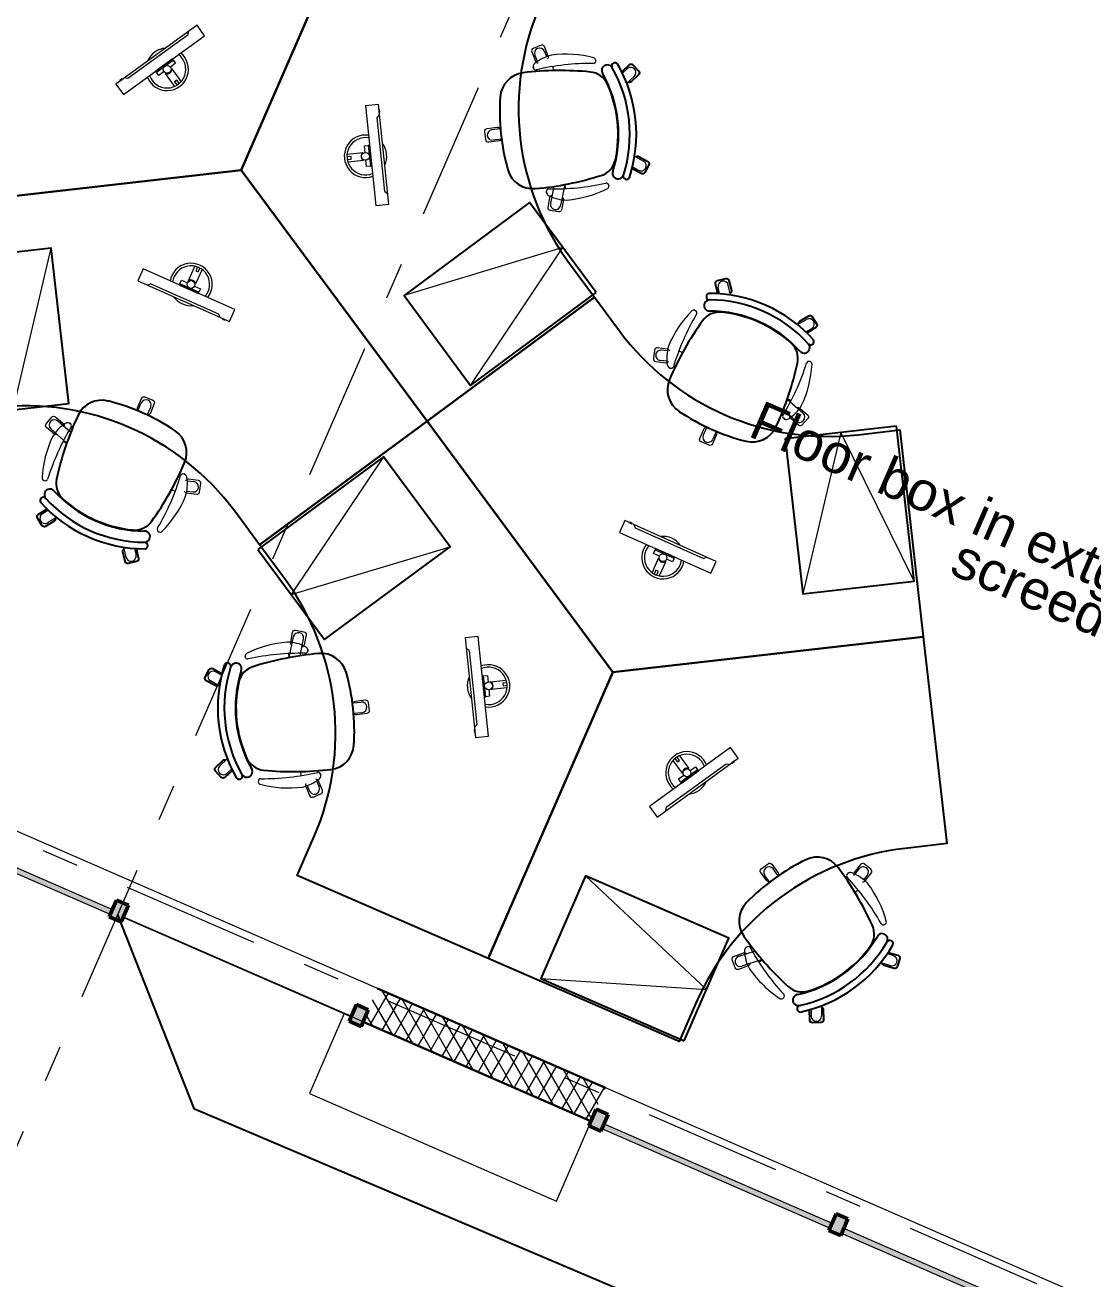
# Model space of a CAD drawing. Header units: millimetres. Extents: x -50172 to 90294, y -80883 to 25069.
# Drawn here: x 23382 to 27484, y -11583 to -6765 of the extents above; entities that cross this region are included whole.
import ezdxf
from ezdxf.enums import TextEntityAlignment as Align

# ---------------------------------------------------------------- set-up
doc = ezdxf.new("R2010")
doc.units = ezdxf.units.MM
doc.header["$MEASUREMENT"] = 0
doc.linetypes.add('Double Dashed', pattern=[1093.611073, 529.166651, -211.666656, 141.111112, -211.666656])
for name, color, linetype in [('A-15-MG_Structural_Grid', 7, 'Continuous'), ('A-20-M_Floor_Slab', 7, 'Continuous'), ('A-25-M_Curtain_Wall', 7, 'Continuous'), ('A-25-M_Wall_Ext', 7, 'Continuous'), ('A-25-M_Wall_Ext_Existing_HUB', 7, 'Continuous'), ('ArchiCAD Doors', 7, 'Continuous')]:
    doc.layers.add(name, color=color, linetype=linetype)
for name, color, linetype, lineweight, true_color in [('A-15-MG_Structural_Grid_Pen_No__163', 7, 'Continuous', 0, 0x750077), ('A-25-M_Curtain_Wall_Pen_No__144', 7, 'Continuous', 0, 0xc8c8c8), ('A-25-M_Curtain_Wall_Pen_No__165', 7, 'Continuous', 0, 0x006060), ('A-25-M_Curtain_Wall_Pen_No__27', 7, 'Continuous', 50, 0x2a2a2a), ('A-25-M_Curtain_Wall_Pen_No__43', 7, 'Continuous', 30, 0x444444), ('A-25-M_Wall_Ext_Pen_No__63', 7, 'Continuous', 20, 0x606060), ('A-35-M_FFE_Loose_SIEMENS P2_Pen_No__251', 7, 'Continuous', 13, 0xe8e8e8)]:
    doc.layers.add(name, color=color, linetype=linetype, lineweight=lineweight, true_color=true_color)
for name, color, linetype, lineweight in [('A-20-M_Floor_Slab_Pen_No__89', 8, 'Continuous', 20), ('A-25-M_Curtain_Wall_Pen_No__1', 7, 'Continuous', 13), ('A-25-M_Curtain_Wall_Pen_No__85', 8, 'Continuous', 20), ('A-35-M_FFE_Loose_SIEMENS P2_Pen_No__5', 7, 'Continuous', 25), ('A-35-M_FFE_Loose_SIEMENS P2_Pen_No__9', 7, 'Continuous', 13), ('ArchiCAD Doors_Pen_No__1', 7, 'Continuous', 13), ('New_A-95-P_Text_1_50_GA_Pen_No__1', 7, 'Continuous', 13), ('New_A-95-P_Text_1_50_GA_Pen_No__85', 8, 'Continuous', 20)]:
    doc.layers.add(name, color=color, linetype=linetype, lineweight=lineweight)
doc.styles.add('GENERATED_STYLE_4', font='')
doc.styles.get('GENERATED_STYLE_4').set_extended_font_data('Swis721 BT')
doc.dimstyles.new('GENERATED_STYLE__2', dxfattribs={"dimtxt": 0.18, "dimasz": 273.6, "dimexe": 0.18, "dimexo": 0.0625, "dimgap": 0.09, "dimtad": 0, "dimtih": 1, "dimtoh": 1, "dimdec": 4, "dimzin": 0, "dimdsep": 46, "dimcen": 0.09, "dimadec": 0, "dimazin": 0, "dimtfac": 1, "dimtdec": 4, "dimtmove": 0, "dimatfit": 3, "dimldrblk": 'ARROWHEAD_5', "dimfxl": 1, "dimtolj": 1, "dimtzin": 0, "dimarcsym": 0})
doc.dimstyles.new('GENERATED_STYLE__3', dxfattribs={"dimtxt": 0.18, "dimasz": 182.4, "dimexe": 0.18, "dimexo": 0.0625, "dimgap": 0.09, "dimtad": 0, "dimtih": 1, "dimtoh": 1, "dimdec": 4, "dimzin": 0, "dimdsep": 46, "dimcen": 0.09, "dimadec": 0, "dimazin": 0, "dimtfac": 1, "dimtdec": 4, "dimtmove": 0, "dimatfit": 3, "dimldrblk": 'ARROWHEAD_5', "dimfxl": 1, "dimtolj": 1, "dimtzin": 0, "dimarcsym": 0})
pattern_1 = [(60, (0, 0), (-43.30127, 25), []), (120, (0, 0), (43.30127, 25), [])]

# ---------------------------------------------------------------- blocks, each defined once
blk = doc.blocks.new('Slab_1_1', base_point=(7696.6, 5872.1))
at = {"layer": 'A-20-M_Floor_Slab_Pen_No__89', "linetype": 'Continuous', "flags": 128}
blk.add_lwpolyline([(31982.9, -13626.4), (12656.3, -5199.1), (14737.9, -425.5), (12206.2, 678.5), (10067.8, -4225.5), (4375.8, -1743.6), (7696.6, 5872.1), (7484.7, 6099.8), (7408.6, 6181.5), (7708, 6474.6), (7630.9, 6558.3), (10938, 9637), (15227.2, 7766.9), (17293.9, 12506.6), (15858.3, 14038.4), (17354.4, 15444.2), (18384.5, 14995), (19410.6, 17348.4), (53757.3, 2371.5)], dxfattribs=at)
blk = doc.blocks.new('Curtain Wall_4_1')
at = {"layer": 'A-25-M_Curtain_Wall', "linetype": 'Continuous', "lineweight": 0, "true_color": 0x000000}
h = blk.add_hatch(dxfattribs=at)
h.set_pattern_fill('Batt_Insulation_0001', color=178, style=0, pattern_type=2)
h.set_pattern_definition(pattern_1)
h.paths.add_polyline_path([(21916.3, -9389.9), (22791.7, -9771.6), (22847.6, -9643.3), (21972.2, -9261.5)])
h = blk.add_hatch(dxfattribs=at)
h.set_pattern_fill('Batt_Insulation_0001', color=178, style=0, pattern_type=2)
h.set_pattern_definition(pattern_1)
h.paths.add_polyline_path([(24680, -10595), (25555.4, -10976.7), (25611.3, -10848.4), (24735.9, -10466.6)])
at = {"layer": 'A-25-M_Curtain_Wall_Pen_No__144', "linetype": 'Continuous'}
for points in [[(20012.1, -8580.8), (20057.9, -8600.8), (20085.9, -8536.6), (20040, -8516.7)], [(20066, -8604.3), (20094, -8540.2), (20048.2, -8520.2), (20020.2, -8584.4)], [(20987.2, -9006.1), (21015.2, -8941.9), (20969.4, -8921.9), (20941.4, -8986.1)], [(21908.5, -9407.8), (21936.5, -9343.6), (21890.6, -9323.6), (21862.6, -9387.8)], [(22829.7, -9809.5), (22857.7, -9745.3), (22811.9, -9725.3), (22783.9, -9789.5)], [(23750.9, -10211.2), (23778.9, -10147), (23733.1, -10127), (23705.1, -10191.2)], [(24672.2, -10612.9), (24700.1, -10548.7), (24654.3, -10528.7), (24626.3, -10592.9)], [(25593.4, -11014.6), (25621.4, -10950.4), (25575.5, -10930.4), (25547.6, -10994.6)], [(26514.6, -11416.3), (26542.6, -11352.1), (26496.8, -11332.1), (26468.8, -11396.3)], [(27435.8, -11818), (27463.8, -11753.8), (27418, -11733.8), (27390, -11798)], [(27445.8, -11822.3), (27473.8, -11758.1), (27428, -11738.2), (27400, -11802.3)]]:
    blk.add_hatch(color=256, dxfattribs=at).paths.add_polyline_path(points)
at = {"layer": 'A-25-M_Curtain_Wall_Pen_No__165', "linetype": 'Continuous', "lineweight": 0, "true_color": 0x001818}
for points in [[(20028.8, -8577.2), (20034.4, -8579.6), (20042.4, -8561.3), (20036.8, -8558.9)], [(20958, -8960.6), (20073.4, -8574.9), (20065.4, -8593.2), (20950, -8978.9)], [(21879.2, -9362.3), (20994.7, -8976.6), (20986.7, -8994.9), (21871.2, -9380.6)], [(23721.7, -10165.7), (22837.1, -9780), (22829.1, -9798.3), (23713.7, -10184)], [(23754.1, -10191.3), (24638.7, -10577), (24639.1, -10576.1), (23754.5, -10190.4)], [(26485.4, -11370.8), (25600.8, -10985.1), (25592.8, -11003.4), (26477.4, -11389.1)], [(27406.6, -11772.5), (26522, -11386.8), (26514, -11405.1), (27398.6, -11790.8)]]:
    blk.add_hatch(color=168, dxfattribs=at).paths.add_polyline_path(points)
at = {"layer": 'A-25-M_Curtain_Wall_Pen_No__1', "linetype": 'Continuous'}
for p, q in [((20036.8, -8558.9), (20028.8, -8577.2)), ((20034.4, -8579.6), (20042.4, -8561.3)), ((20042.4, -8561.3), (20036.8, -8558.9)), ((20073.4, -8574.9), (20065.4, -8593.2)), ((20958, -8960.6), (20073.4, -8574.9)), ((20028.8, -8577.2), (20034.4, -8579.6)), ((20065.4, -8593.2), (20950, -8978.9)), ((20950, -8978.9), (20958, -8960.6)), ((20994.7, -8976.6), (20986.7, -8994.9)), ((20986.7, -8994.9), (21871.2, -9380.6)), ((21879.2, -9362.3), (20994.7, -8976.6)), ((21871.2, -9380.6), (21879.2, -9362.3)), ((22837.1, -9780), (22829.1, -9798.3)), ((23721.7, -10165.7), (22837.1, -9780)), ((22829.1, -9798.3), (23713.7, -10184)), ((23713.7, -10184), (23721.7, -10165.7)), ((23754.5, -10190.4), (23754.1, -10191.3)), ((23754.1, -10191.3), (24638.7, -10577)), ((24639.1, -10576.1), (23754.5, -10190.4)), ((24638.7, -10577), (24639.1, -10576.1)), ((25600.8, -10985.1), (25592.8, -11003.4)), ((26485.4, -11370.8), (25600.8, -10985.1)), ((25592.8, -11003.4), (26477.4, -11389.1)), ((26477.4, -11389.1), (26485.4, -11370.8)), ((26522, -11386.8), (26514, -11405.1)), ((26514, -11405.1), (27398.6, -11790.8)), ((27406.6, -11772.5), (26522, -11386.8)), ((27398.6, -11790.8), (27406.6, -11772.5))]:
    blk.add_line(p, q, dxfattribs=at)
at = {"layer": 'A-25-M_Curtain_Wall_Pen_No__27', "linetype": 'Continuous'}
for p, q in [((20040, -8516.7), (20012.1, -8580.8)), ((20048.2, -8520.2), (20020.2, -8584.4)), ((20085.9, -8536.6), (20040, -8516.7)), ((20094, -8540.2), (20048.2, -8520.2)), ((20057.9, -8600.8), (20085.9, -8536.6)), ((20066, -8604.3), (20094, -8540.2)), ((20012.1, -8580.8), (20057.9, -8600.8)), ((20020.2, -8584.4), (20066, -8604.3)), ((20969.4, -8921.9), (20941.4, -8986.1)), ((21015.2, -8941.9), (20969.4, -8921.9)), ((20987.2, -9006.1), (21015.2, -8941.9)), ((20941.4, -8986.1), (20987.2, -9006.1)), ((21890.6, -9323.6), (21862.6, -9387.8)), ((21936.5, -9343.6), (21890.6, -9323.6)), ((21908.5, -9407.8), (21936.5, -9343.6)), ((21862.6, -9387.8), (21908.5, -9407.8)), ((22811.9, -9725.3), (22783.9, -9789.5)), ((22857.7, -9745.3), (22811.9, -9725.3)), ((22829.7, -9809.5), (22857.7, -9745.3)), ((22783.9, -9789.5), (22829.7, -9809.5)), ((23733.1, -10127), (23705.1, -10191.2)), ((23778.9, -10147), (23733.1, -10127)), ((23750.9, -10211.2), (23778.9, -10147)), ((23705.1, -10191.2), (23750.9, -10211.2)), ((24654.3, -10528.7), (24626.3, -10592.9)), ((24700.1, -10548.7), (24654.3, -10528.7)), ((24672.2, -10612.9), (24700.1, -10548.7)), ((24626.3, -10592.9), (24672.2, -10612.9)), ((25575.5, -10930.4), (25547.6, -10994.6)), ((25621.4, -10950.4), (25575.5, -10930.4)), ((25593.4, -11014.6), (25621.4, -10950.4)), ((25547.6, -10994.6), (25593.4, -11014.6)), ((26496.8, -11332.1), (26468.8, -11396.3)), ((26542.6, -11352.1), (26496.8, -11332.1)), ((26514.6, -11416.3), (26542.6, -11352.1)), ((26468.8, -11396.3), (26514.6, -11416.3)), ((27418, -11733.8), (27390, -11798)), ((27428, -11738.2), (27400, -11802.3)), ((27463.8, -11753.8), (27418, -11733.8)), ((27473.8, -11758.1), (27428, -11738.2)), ((27435.8, -11818), (27463.8, -11753.8)), ((27390, -11798), (27435.8, -11818)), ((27400, -11802.3), (27445.8, -11822.3)), ((27445.8, -11822.3), (27473.8, -11758.1))]:
    blk.add_line(p, q, dxfattribs=at)
at = {"layer": 'A-25-M_Curtain_Wall_Pen_No__43', "linetype": 'Continuous'}
for p, q in [((21972.2, -9261.5), (22847.6, -9643.3)), ((22791.7, -9771.6), (21916.3, -9389.9)), ((24735.9, -10466.6), (25611.3, -10848.4)), ((25555.4, -10976.7), (24680, -10595))]:
    blk.add_line(p, q, dxfattribs=at)
blk = doc.blocks.new('Simple Door Opening')
at = {"layer": 'ArchiCAD Doors_Pen_No__1', "linetype": 'Continuous'}
for p, q in [((-4055, 334.5), (-4055, 474.5)), ((4055, 334.5), (4055, 474.5)), ((-4055, 219.5), (-4055, 334.5)), ((4055, 219.5), (4055, 334.5)), ((-4055, 102.5), (-4055, 219.5)), ((4055, 102.5), (4055, 219.5)), ((-4055, 0), (-4055, 102.5)), ((4055, 0), (4055, 102.5))]:
    blk.add_line(p, q, dxfattribs=at)
blk = doc.blocks.new('Wall_9_1', base_point=(44635.4, -19661.2))
at = {"layer": 'ArchiCAD Doors', "color": 251, "linetype": 'Continuous', "lineweight": 20, "true_color": 0x606060, "zscale": 1000, "rotation": 336.4404141930048}
blk.add_blockref('Simple Door Opening', (23603, -10490), dxfattribs=at)
blk = doc.blocks.new('Shutter Rectangular 19_2')
at = {"layer": 'A-25-M_Wall_Ext_Pen_No__63', "linetype": 'Continuous'}
for p, q in [((1035, 335), (0, 335)), ((0, 335), (0, 0)), ((1035, 0), (1035, 335)), ((0, 0), (1035, 0))]:
    blk.add_line(p, q, dxfattribs=at)
blk = doc.blocks.new('Standard grid marker')
at = {"layer": 'A-15-MG_Structural_Grid_Pen_No__163', "linetype": 'Double Dashed'}
blk.add_line((1000, 0), (29726, 0), dxfattribs=at)
at = {"layer": 'A-15-MG_Structural_Grid_Pen_No__163', "style": 'GENERATED_STYLE_4'}
for tag, p in [('AC_MarkerText_1_0', (-500, 41.2)), ('AC_MarkerText_1_1', (31226, 41.2))]:
    blk.add_attdef(tag, text='', height=350, rotation=90, dxfattribs=at).set_placement(p, align=Align.MIDDLE_CENTER)
blk = doc.blocks.new('Standard grid marker_3')
at = {"layer": 'A-15-MG_Structural_Grid_Pen_No__163', "linetype": 'Double Dashed'}
blk.add_line((1000, 0), (74254.8, 0), dxfattribs=at)
at = {"layer": 'A-15-MG_Structural_Grid_Pen_No__163', "style": 'GENERATED_STYLE_4'}
for tag, p in [('AC_MarkerText_1_0', (-500, 43.4)), ('AC_MarkerText_1_1', (75754.8, 43.4))]:
    blk.add_attdef(tag, text='', height=350, rotation=360, dxfattribs=at).set_placement(p, align=Align.MIDDLE_CENTER)
blk = doc.blocks.new('ARROWHEAD_5')
at = {"color": 0, "linetype": 'Continuous', "lineweight": 0}
blk.add_line((0, 0), (-1, 0), dxfattribs=at)
blk.add_solid([(-1, 0.2679), (0, 0), (-1, -0.2679), (-1, 0.2679)], dxfattribs=at)

msp = doc.modelspace()

# ---------------------------------------------------------------- linework, layer by layer
at = {"layer": 'A-35-M_FFE_Loose_SIEMENS P2_Pen_No__251', "linetype": 'Continuous'}
for p, q in [((24007.6, -6802.4), (24009.8, -6788.4)), ((24007.6, -6802.4), (23777, -6969.9)), ((23777, -6969.9), (23763, -6967.7)), ((24734.3, -7120.8), (24743.2, -7109.8)), ((24764.1, -7404.2), (24734.3, -7120.8)), ((24764.1, -7404.2), (24775.1, -7413.1)), ((23864.6, -7758.5), (23851.4, -7763.5)), ((23864.6, -7758.5), (24125, -7874.4)), ((24125, -7874.4), (24130, -7887.6)), ((25726.6, -8698.4), (25721.5, -8685.2)), ((25986.9, -8814.3), (25726.6, -8698.4)), ((25986.9, -8814.3), (26000.1, -8809.3)), ((25087.5, -9168.6), (25076.5, -9159.7)), ((25087.5, -9168.6), (25117.3, -9452)), ((25117.3, -9452), (25108.4, -9463)), ((25844, -9770.4), (26074.5, -9602.9)), ((26074.5, -9602.9), (26088.5, -9605.1)), ((25844, -9770.4), (25841.8, -9784.4))]:
    msp.add_line(p, q, dxfattribs=at)
at = {"layer": 'A-35-M_FFE_Loose_SIEMENS P2_Pen_No__251', "linetype": 'Continuous', "flags": 128}
for points in [[(24042.1, -6764.9), (23730.7, -6991.2), (23760, -7031.7), (24071.5, -6805.4)], [(23948.1, -6895), (23883.4, -6942), (23886.4, -6946.1), (23951.1, -6899)], [(23753.5, -6971.6), (23745.4, -6977.4), (23746.8, -6979.5), (23754.9, -6973.6)], [(24779.2, -7452.9), (24739, -7070), (24689.3, -7075.2), (24729.5, -7458.1)], [(24744.6, -7099.6), (24743.6, -7089.6), (24741.1, -7089.9), (24742.1, -7099.9)], [(24713.6, -7306.5), (24705.2, -7226.9), (24700.2, -7227.4), (24708.6, -7307)], [(23814.9, -7747.3), (24166.6, -7903.9), (24186.9, -7858.2), (23835.2, -7701.6)], [(23974.5, -7763.6), (24047.6, -7796.2), (24049.6, -7791.6), (23976.6, -7759)], [(24138.2, -7893.9), (24147.3, -7898), (24148.3, -7895.7), (24139.2, -7891.7)], [(26036.7, -8825.5), (25685, -8668.9), (25664.6, -8714.6), (26016.3, -8871.2)], [(25713.4, -8678.9), (25704.2, -8674.8), (25703.2, -8677.1), (25712.4, -8681.1)], [(25877, -8809.2), (25803.9, -8776.6), (25801.9, -8781.2), (25875, -8813.7)], [(25072.3, -9119.9), (25112.5, -9502.8), (25162.3, -9497.6), (25122, -9114.7)], [(25138, -9266.3), (25146.3, -9345.9), (25151.3, -9345.4), (25142.9, -9265.8)], [(25106.9, -9473.2), (25108, -9483.2), (25110.4, -9482.9), (25109.4, -9472.9)], [(25809.4, -9807.9), (26120.9, -9581.6), (26091.5, -9541.1), (25780, -9767.4)], [(25903.4, -9677.8), (25968.1, -9630.8), (25965.2, -9626.7), (25900.5, -9673.7)], [(26098.1, -9601.2), (26106.2, -9595.4), (26104.7, -9593.3), (26096.6, -9599.2)]]:
    msp.add_lwpolyline(points, close=True, dxfattribs=at)
for points in [[(23915.4, -6943.5), (23895.2, -6958.2), (23886.4, -6946.1), (23951.1, -6899), (23959.9, -6911.2), (23939.7, -6925.9)], [(23973.6, -6989.6), (23964.2, -6976.6), (23956.1, -6982.5), (23965.5, -6995.4)], [(24619, -7281.2), (24634.8, -7279.5), (24633.8, -7269.6), (24617.9, -7271.3)], [(24687.9, -7253.9), (24685.3, -7229), (24700.2, -7227.4), (24708.6, -7307), (24693.7, -7308.6), (24691.1, -7283.7)], [(24043.7, -7694.3), (24037.2, -7708.9), (24046.3, -7713), (24052.8, -7698.4)], [(24032.9, -7767.7), (24055.7, -7777.9), (24049.6, -7791.6), (23976.6, -7759), (23982.7, -7745.3), (24005.5, -7755.5)], [(25818.6, -8805.1), (25795.8, -8794.9), (25801.9, -8781.2), (25875, -8813.7), (25868.9, -8827.4), (25846, -8817.3)], [(25807.8, -8878.5), (25814.3, -8863.9), (25805.2, -8859.8), (25798.7, -8874.4)], [(25163.6, -9318.9), (25166.2, -9343.8), (25151.3, -9345.4), (25142.9, -9265.8), (25157.9, -9264.2), (25160.5, -9289.1)], [(25232.6, -9291.6), (25216.7, -9293.2), (25217.7, -9303.2), (25233.6, -9301.5)], [(25878, -9583.2), (25887.3, -9596.2), (25895.4, -9590.3), (25886, -9577.4)], [(25936.1, -9629.3), (25956.4, -9614.6), (25965.2, -9626.7), (25900.5, -9673.7), (25891.6, -9661.6), (25911.9, -9646.9)]]:
    msp.add_lwpolyline(points, dxfattribs=at)
for points in [[(23956.6, -7000.2), (23920.7, -6950.8, 0.565741), (23945, -6933.2), (23980.8, -6982.5)], [(24618.3, -7261.2), (24679, -7254.8, 0.565741), (24682.1, -7284.6), (24621.4, -7291)], [(24061.4, -7703.7), (24036.6, -7759.5, 0.565741), (24009.2, -7747.3), (24034, -7691.5)], [(25790.2, -8869.1), (25815, -8813.3, 0.565741), (25842.4, -8825.5), (25817.6, -8881.3)], [(25233.2, -9311.6), (25172.6, -9318, 0.565741), (25169.4, -9288.2), (25230.1, -9281.8)], [(25895, -9572.6), (25930.8, -9622, 0.565741), (25906.6, -9639.6), (25870.7, -9590.3)]]:
    msp.add_lwpolyline(points, format="xyb", dxfattribs=at)
at = {"layer": 'A-35-M_FFE_Loose_SIEMENS P2_Pen_No__251', "linetype": 'Continuous'}
for centre in [(23927.5, -6934.7), (24689.5, -7268.8), (24019.2, -7761.6), (25832.3, -8811.2), (25162, -9304), (25924, -9638.1)]:
    msp.add_circle(centre, 15, dxfattribs=at)
for centre, radius, start, end in [((23927.5, -6934.7), 81.6, 201.8159, 50.1841), ((23927.5, -6934.7), 81.6, 95.0522, 156.9479), ((23927.5, -6934.7), 71.6, 199.7844, 52.2156), ((24689.5, -7268.8), 81.6, 81.8159, 290.1841), ((24689.5, -7268.8), 71.6, 79.7844, 292.2156), ((24689.5, -7268.8), 81.6, 335.0522, 36.9479), ((24019.2, -7761.6), 81.6, 321.8159, 170.1841), ((24019.2, -7761.6), 71.6, 319.7844, 172.2156), ((24019.2, -7761.6), 81.6, 215.0522, 276.9479), ((25832.3, -8811.2), 81.6, 141.8159, 350.1841), ((25832.3, -8811.2), 71.6, 139.7844, 352.2156), ((25832.3, -8811.2), 81.6, 35.0522, 96.9479), ((25162, -9304), 81.6, 261.8159, 110.1841), ((25162, -9304), 71.6, 259.7844, 112.2156), ((25162, -9304), 81.6, 155.0522, 216.9479), ((25924, -9638.1), 81.6, 21.8159, 230.1841), ((25924, -9638.1), 71.6, 19.7844, 232.2156), ((25924, -9638.1), 81.6, 275.0522, 336.9479)]:
    msp.add_arc(centre, radius, start, end, dxfattribs=at)
at = {"layer": 'A-35-M_FFE_Loose_SIEMENS P2_Pen_No__5', "linetype": 'Continuous'}
for p, q in [((25333.5, -6925.5), (25333.7, -6927.7)), ((25616.5, -6918), (25615.4, -6918.2)), ((25384.1, -7407.1), (25383.9, -7405)), ((25992.1, -7833), (25991.6, -7834)), ((25857.1, -8081.9), (25859, -8082.7)), ((26299.5, -8278.8), (26297.5, -8278)), ((23552.1, -8294), (23554, -8294.8)), ((23994.5, -8490.9), (23992.5, -8490.1)), ((23859.4, -8739.8), (23859.9, -8738.8)), ((24467.5, -9165.6), (24467.7, -9167.8)), ((24235, -9654.8), (24236.1, -9654.6)), ((24518.1, -9647.3), (24517.9, -9645.1)), ((26543.2, -10024.2), (26541.5, -10025.4)), ((26151.5, -10308.8), (26153.2, -10307.6)), ((26691.2, -10265.5), (26690.6, -10264.6))]:
    msp.add_line(p, q, dxfattribs=at)
at = {"layer": 'A-35-M_FFE_Loose_SIEMENS P2_Pen_No__5', "linetype": 'Continuous', "flags": 128}
for points in [[(23893, -6049.6), (23957.1, -5902.2), (24690.7, -6221.3), (24212.1, -7321.7), (23019.8, -7457.4), (22929.3, -6662.6), (23089, -6644.4, 0.267949)], [(25473.3, -7681.4), (25568.9, -7810.6), (24925.8, -8286.4), (24212.1, -7321.7), (24690.7, -6221.3), (25424.3, -6540.3), (25360.2, -6687.8, 0.267949)], [(23270, -8234.1), (23110.3, -8252.3), (23019.8, -7457.4), (24212.1, -7321.7), (24925.8, -8286.4), (24282.6, -8762.2), (24187, -8632.9, 0.267949)], [(26581.5, -8338.7), (26741.3, -8320.5), (26831.8, -9115.4), (25639.5, -9251.1), (24925.8, -8286.4), (25568.9, -7810.6), (25664.5, -7939.9, 0.267949)], [(24378.2, -8891.4), (24282.6, -8762.2), (24925.8, -8286.4), (25639.5, -9251.1), (25160.8, -10351.5), (24427.2, -10032.4), (24491.4, -9885, 0.267949)], [(25958.6, -10523.2), (25894.5, -10670.6), (25160.8, -10351.5), (25639.5, -9251.1), (26831.8, -9115.4), (26922.2, -9910.2), (26762.5, -9928.4, 0.267949)]]:
    msp.add_lwpolyline(points, format="xyb", close=True, dxfattribs=at)
for points in [[(25673.5, -6944), (25701.9, -6917.1, -0.414214), (25716.1, -6917.4), (25738.8, -6941.4, -0.414214), (25738.4, -6955.5), (25709.9, -6982.6, -0.339096), (25697.8, -6983.8)], [(25294.8, -6948, 0.360038), (25207, -7040.5)], [(25728.2, -7271.1, -0.312027), (25739.5, -7269.9), (25774, -7288.6, -0.414214), (25778, -7302.2), (25762.2, -7331.2, -0.414214), (25748.7, -7335.2), (25714.2, -7316.5, -0.021405), (25713.4, -7316)], [(26043.1, -7796.7), (26034, -7758.5, -0.414214), (26041.4, -7746.5), (26073.5, -7738.8, -0.414214), (26085.5, -7746.2), (26094.7, -7784.4, -0.339096), (26089.7, -7795.5)], [(26353.7, -7912.8, -0.312027), (26358.3, -7902.4), (26391.8, -7881.9, -0.414214), (26405.5, -7885.2), (26422.8, -7913.4, -0.414214), (26419.5, -7927.1), (26386, -7947.6, -0.021405), (26385.2, -7948.1)], [(25857.1, -8126.6, 0.360038), (25893.4, -8248.9)], [(23994.4, -8446.2, 0.360038), (23958.2, -8323.9)], [(23497.9, -8660, -0.312027), (23493.3, -8670.4), (23459.8, -8690.9, -0.414214), (23446, -8687.6), (23428.8, -8659.4, -0.414214), (23432.1, -8645.7), (23465.6, -8625.1, -0.021405), (23466.3, -8624.7)], [(23808.4, -8776.1), (23817.6, -8814.3, -0.414214), (23810.2, -8826.3), (23778.1, -8834, -0.414214), (23766, -8826.6), (23756.9, -8788.4, -0.339096), (23761.8, -8777.3)], [(24123.4, -9301.7, -0.312027), (24112.1, -9302.9), (24077.5, -9284.2, -0.414214), (24073.5, -9270.6), (24089.3, -9241.6, -0.414214), (24102.9, -9237.6), (24137.4, -9256.3, -0.021405), (24138.1, -9256.8)], [(24556.8, -9624.8, 0.360038), (24644.6, -9532.3)], [(24178.1, -9628.8), (24149.6, -9655.7, -0.414214), (24135.5, -9655.4), (24112.7, -9631.4, -0.414214), (24113.1, -9617.2), (24141.6, -9590.2, -0.339096), (24153.7, -9589)], [(26504.4, -10001.9, 0.360038), (26380.4, -9972.1)], [(26697.2, -10327.9), (26734.8, -10339, -0.414214), (26741.6, -10351.5), (26732.2, -10383.1, -0.414214), (26719.7, -10389.9), (26682.1, -10378.7, -0.339096), (26674.9, -10368.9)], [(26441.3, -10538.8, -0.312027), (26448, -10548), (26449, -10587.2, -0.414214), (26439.3, -10597.5), (26406.3, -10598.3, -0.414214), (26396, -10588.6), (26395, -10549.3, -0.021405), (26395, -10548.5)]]:
    msp.add_lwpolyline(points, format="xyb", dxfattribs=at)
for points in [[(25575.5, -7792.6), (25319.7, -7447), (24837.4, -7803.8), (25093.1, -8149.5)], [(23122.5, -8266.9), (23549.8, -8218.3), (23481.9, -7622.2), (23054.7, -7670.8)], [(26729, -8305.9), (26301.8, -8354.5), (26369.6, -8950.6), (26796.9, -8902)], [(24276.1, -8780.1), (24531.8, -9125.8), (25014.2, -8769), (24758.4, -8423.3)], [(25913.3, -10667.3), (26084.8, -10273), (25534.6, -10033.7), (25363.1, -10428)]]:
    msp.add_lwpolyline(points, close=True, dxfattribs=at)
at = {"layer": 'A-35-M_FFE_Loose_SIEMENS P2_Pen_No__5', "linetype": 'Continuous'}
for centre, radius, start, end in [((25617.6, -6939), 21, 96, 209.7427), ((25618.2, -6939.9), 21.9, 29.0286, 94.406), ((25647.9, -6922.6), 12.9, 42.9801, 196.9654), ((25187.6, -7184.3), 517.1, 342.3474, 29.6527), ((25188.5, -7184.2), 541.3, 342.017, 29.9831), ((25437.4, -8130.1), 1190.7, 84.4064, 96.8821), ((25545.7, -7024.7), 80, 24.0671, 84.4064), ((25188.5, -7184.2), 473.2, 342.2537, 29.7464), ((25188.5, -7184.2), 471.3, 347.9329, 24.0671), ((26026.8, -7096.1), 821.7, 176.1166, 195.8834), ((25332.6, -7293.6), 100, 195.8834, 275.118), ((25571.1, -7266), 80, 287.5936, 347.9329), ((25235.3, -6207.3), 1190.7, 275.118, 287.5936), ((25659.2, -7334.9), 21, 162.2573, 276), ((25660.3, -7334.7), 21, 276, 342.3082), ((25692.2, -7344.6), 12.9, 175.0347, 329.0199), ((26011.8, -7808.1), 12.9, 102.9801, 256.9654), ((26008.6, -8336.8), 541.3, 42.017, 89.9831), ((26010.8, -7842.6), 21, 156, 269.7427), ((26011.9, -7842.5), 21.9, 89.0286, 154.406), ((26008.2, -8337.6), 517.1, 42.3474, 89.6527), ((26952.2, -8594.1), 1190.7, 144.4064, 156.8821), ((26049, -7947.7), 80, 84.0671, 144.4064), ((26008.6, -8336.7), 473.2, 42.2537, 89.7464), ((26008.6, -8336.8), 471.3, 47.9329, 84.0671), ((26270.7, -8046.4), 80, 347.5936, 47.9329), ((26374.9, -8003.4), 21, 336, 42.3082), ((26399.4, -7980.7), 12.9, 235.0347, 29.0199), ((26374.4, -8004.4), 21, 222.2573, 336), ((25186, -7807.7), 1190.7, 335.118, 347.5936), ((23676.1, -8306.2), 100, 75.8834, 155.118), ((23500.1, -9006), 821.7, 56.1166, 75.8834), ((24665.5, -8765.1), 1190.7, 155.118, 167.5936), ((26351.5, -7566.8), 821.7, 236.1166, 255.8834), ((26175.4, -8266.6), 100, 255.8834, 335.118), ((22899.3, -7978.7), 1190.7, 324.4064, 336.8821), ((23580.8, -8526.4), 80, 167.5936, 227.9329), ((23476.7, -8569.4), 21, 156, 222.3082), ((23477.1, -8568.4), 21, 42.2573, 156), ((23842.9, -8236.1), 473.2, 222.2537, 269.7464), ((23452.2, -8592.1), 12.9, 55.0347, 209.0199), ((23842.9, -8236), 541.3, 222.017, 269.9831), ((23843.3, -8235.2), 517.1, 222.3474, 269.6527), ((23842.9, -8236), 471.3, 227.9329, 264.0671), ((23802.5, -8625.1), 80, 264.0671, 324.4064), ((23840.7, -8730.2), 21, 336, 89.7427), ((23839.7, -8730.3), 21.9, 269.0286, 334.406), ((23839.8, -8764.7), 12.9, 282.9801, 76.9654), ((24616.2, -10365.5), 1190.7, 95.118, 107.5936), ((24518.9, -9279.2), 100, 15.8834, 95.118), ((24663.1, -9388.6), 541.3, 162.017, 209.9831), ((24664, -9388.5), 517.1, 162.3474, 209.6527), ((24159.3, -9228.2), 12.9, 355.0347, 149.0199), ((24191.3, -9238), 21, 96, 162.3082), ((24663, -9388.6), 473.2, 162.2537, 209.7464), ((24192.3, -9237.9), 21, 342.2573, 96), ((24280.5, -9306.8), 80, 107.5936, 167.9329), ((24663.1, -9388.6), 471.3, 167.9329, 204.0671), ((23824.8, -9476.7), 821.7, 356.1166, 15.8834), ((24305.8, -9548.1), 80, 204.0671, 264.4064), ((24233.9, -9633.8), 21, 276, 29.7427), ((24414.1, -8442.7), 1190.7, 264.4064, 276.8821), ((24203.7, -9650.2), 12.9, 222.9801, 16.9654), ((24233.4, -9632.9), 21.9, 209.0286, 274.406), ((26742.1, -10709.9), 821.7, 116.1166, 135.8834), ((25552.1, -10716.5), 1190.7, 24.4064, 36.8821), ((26224, -10207.5), 100, 135.8834, 215.118), ((26563.5, -10257.5), 80, 324.0671, 24.4064), ((26673.6, -10277), 21, 36, 149.7427), ((27116.2, -9580.1), 1190.7, 215.118, 227.5936), ((26246.7, -10028), 473.2, 282.2537, 329.7464), ((26246.2, -10027.2), 517.1, 282.3474, 329.6527), ((26246.7, -10027.9), 541.3, 282.017, 329.9831), ((26246.7, -10027.9), 471.3, 287.9329, 324.0671), ((26673.1, -10277.9), 21.9, 329.0286, 34.406), ((26703, -10295), 12.9, 342.9801, 136.9654), ((26367.1, -10400.2), 80, 227.5936, 287.9329), ((26351.6, -10510.9), 21, 102.2573, 216), ((26352.3, -10511.8), 21, 216, 282.3082), ((26359.7, -10544.4), 12.9, 115.0347, 269.0199)]:
    msp.add_arc(centre, radius, start, end, dxfattribs=at)
at = {"layer": 'A-35-M_FFE_Loose_SIEMENS P2_Pen_No__9', "linetype": 'Continuous'}
for p, q in [((25350.2, -6903.9), (25340.1, -6880.8)), ((25385.8, -6885.6), (25376.7, -6864.8)), ((25344.7, -6936.6), (25345.3, -6943)), ((25408.7, -6923.9), (25410.4, -6939.7)), ((25573.9, -6901.1), (25573.7, -6899.3)), ((25676.1, -6949.5), (25694.9, -6932.4)), ((25693, -6988.2), (25721.8, -6962)), ((25207.9, -7163.5), (25174.8, -7167.1)), ((25212.1, -7203.3), (25179.2, -7206.9)), ((25723.2, -7268.2), (25757.8, -7288)), ((25715, -7309.6), (25737.9, -7322.7)), ((25392.8, -7394), (25392.1, -7387.6)), ((25413.3, -7384.6), (25399.8, -7449.5)), ((25455.6, -7377.4), (25439, -7457.6)), ((25458, -7393.1), (25456.4, -7377.3)), ((25624.4, -7381), (25624.6, -7382.9)), ((23336.2, -8242.6), (23481.9, -7622.2)), ((25447.6, -7619.8), (24837.4, -7803.8)), ((25093.1, -8149.5), (25447.6, -7619.8)), ((26049.1, -7797.1), (26043.7, -7772.3)), ((26091.1, -7801.9), (26082.8, -7763.8)), ((25956.2, -7861.4), (25954.4, -7860.7)), ((26348.7, -7915.7), (26383.1, -7895.6)), ((26380.4, -7943.5), (26403.3, -7930.2)), ((25848.6, -8016.5), (25826, -8014)), ((25893.3, -8015.9), (25907.8, -8022.4)), ((25846.7, -8056.6), (25821.7, -8053.8)), ((25872.2, -8077.7), (25878.1, -8080.3)), ((26397, -8057.7), (26398.7, -8058.5)), ((23814.6, -8247), (23828, -8216.6)), ((23851.2, -8263.2), (23864.6, -8232.7)), ((26309.5, -8202), (26370.6, -8256.5)), ((26324.2, -8207.8), (26309.7, -8201.3)), ((23557, -8330.5), (23507.5, -8286.4)), ((26292.4, -8264.8), (26286.6, -8262.2)), ((26294.6, -8242.3), (26344, -8286.4)), ((23542, -8370.8), (23480.9, -8316.3)), ((23559.1, -8308), (23565, -8310.6)), ((26000.3, -8309.6), (25986.9, -8340.1)), ((26036.9, -8325.8), (26023.6, -8356.2)), ((26515.4, -8330.2), (26369.6, -8950.6)), ((26796.9, -8902), (26515.4, -8330.2)), ((23527.3, -8365), (23541.8, -8371.5)), ((24758.4, -8423.3), (24403.9, -8953)), ((23454.6, -8515.1), (23452.8, -8514.3)), ((23979.3, -8495.1), (23973.4, -8492.5)), ((24004.8, -8516.2), (24029.9, -8519)), ((23958.2, -8556.9), (23943.7, -8550.4)), ((24002.9, -8556.3), (24025.5, -8558.8)), ((23471.1, -8629.3), (23448.3, -8642.6)), ((23502.9, -8657.1), (23468.4, -8677.2)), ((23895.4, -8711.4), (23897.1, -8712.1)), ((23760.4, -8770.9), (23768.7, -8809)), ((23802.4, -8775.7), (23807.8, -8800.5)), ((24403.9, -8953), (25014.2, -8769)), ((24395.9, -9195.4), (24412.5, -9115.2)), ((24438.2, -9188.2), (24451.7, -9123.3)), ((24227.2, -9191.8), (24227, -9189.9)), ((24393.5, -9179.7), (24395.2, -9195.5)), ((24458.8, -9178.8), (24459.5, -9185.2)), ((24136.5, -9263.2), (24113.6, -9250.1)), ((24128.4, -9304.6), (24093.8, -9284.8)), ((24639.4, -9369.5), (24672.4, -9365.9)), ((24643.7, -9409.3), (24676.7, -9405.7)), ((24158.6, -9584.5), (24129.7, -9610.8)), ((24175.4, -9623.3), (24156.6, -9640.4)), ((24442.8, -9648.9), (24441.2, -9633.1)), ((24506.9, -9636.2), (24506.2, -9629.8)), ((24277.6, -9671.7), (24277.8, -9673.5)), ((24501.3, -9668.9), (24511.5, -9691.9)), ((24465.7, -9687.2), (24474.8, -9708)), ((26274.4, -10034.4), (26254.7, -10007.5)), ((26570.3, -10027.9), (26585.2, -10007.5)), ((25999, -10470.1), (25534.6, -10033.7)), ((26242, -10057.9), (26222.4, -10031.2)), ((26539.3, -10039.4), (26534.1, -10043.2)), ((26604, -10049.5), (26617.5, -10031.2)), ((26582.2, -10088.5), (26569.4, -10097.8)), ((26684.6, -10220.2), (26686.1, -10219.1)), ((26167.1, -10309.8), (26172.4, -10306)), ((26185.6, -10322.8), (26122.7, -10343.6)), ((26213, -10355.9), (26135.2, -10381.6)), ((26200.6, -10365.8), (26213.4, -10356.5)), ((26693.8, -10332.9), (26718, -10340.6)), ((26668.7, -10366.9), (26705.8, -10378.7)), ((25363.1, -10428), (25999, -10470.1)), ((26294.2, -10503.8), (26292.7, -10504.9)), ((26401.4, -10546.6), (26401.5, -10573)), ((26441.3, -10533), (26441.5, -10572.8))]:
    msp.add_line(p, q, dxfattribs=at)
at = {"layer": 'A-35-M_FFE_Loose_SIEMENS P2_Pen_No__9', "linetype": 'Continuous', "flags": 128}
for points in [[(25389.6, -6894.2, 0.292825), (25391.6, -6883.6), (25376.8, -6847.2, 0.414214), (25363.8, -6841.7), (25333.2, -6854.1, 0.414214), (25327.7, -6867.1), (25342.5, -6903.5, 0.333583), (25352.8, -6909.7)], [(25673.5, -6944), (25701.9, -6917.1, -0.414214), (25716.1, -6917.4), (25738.8, -6941.4, -0.414214), (25738.4, -6955.5), (25709.9, -6982.6, -0.339096), (25697.8, -6983.8)], [(25210.3, -7203.4, -0.272712), (25202.3, -7209.7), (25163.3, -7214.8, -0.414214), (25152.1, -7206.2), (25147.8, -7173.4, -0.414214), (25156.5, -7162.2), (25195.4, -7157.1, -0.353143), (25206.1, -7163.7)], [(25728.2, -7271.1, -0.312027), (25739.5, -7269.9), (25774, -7288.6, -0.414214), (25778, -7302.2), (25762.2, -7331.2, -0.414214), (25748.7, -7335.2), (25714.2, -7316.5, -0.021405), (25713.4, -7316)], [(25445.5, -7426.1, -0.292825), (25449.7, -7436.1), (25442.8, -7474.8, -0.414214), (25431.2, -7482.9), (25398.7, -7477.1, -0.414214), (25390.6, -7465.5), (25397.5, -7426.8, -0.333583), (25406.2, -7418.6)], [(26043.1, -7796.7), (26034, -7758.5, -0.414214), (26041.4, -7746.5), (26073.5, -7738.8, -0.414214), (26085.5, -7746.2), (26094.7, -7784.4, -0.339096), (26089.7, -7795.5)], [(26353.7, -7912.8, -0.312027), (26358.3, -7902.4), (26391.8, -7881.9, -0.414214), (26405.5, -7885.2), (26422.8, -7913.4, -0.414214), (26419.5, -7927.1), (26386, -7947.6, -0.021405), (26385.2, -7948.1)], [(25858, -8017.6, 0.292825), (25849.8, -8010.5), (25810.9, -8005.2, 0.414214), (25799.6, -8013.7), (25795.1, -8046.4, 0.414214), (25803.6, -8057.7), (25842.5, -8063.1, 0.333583), (25853, -8057.3)], [(23815.4, -8245.3, -0.272712), (23814, -8235.2), (23829, -8199, -0.414214), (23842.1, -8193.6), (23872.6, -8206.2, -0.414214), (23878, -8219.3), (23862.9, -8255.6, -0.353143), (23851.9, -8261.6)], [(26346.6, -8235.1, -0.292825), (26357.3, -8236.5), (26387.4, -8261.8, -0.414214), (26388.6, -8275.9), (26367.3, -8301.2, -0.414214), (26353.2, -8302.4), (26323.2, -8277.1, -0.333583), (26320.5, -8265.4)], [(23504.9, -8337.7, -0.292825), (23494.2, -8336.3), (23464.2, -8311, -0.414214), (23463, -8296.9), (23484.2, -8271.6, -0.414214), (23498.3, -8270.4), (23528.4, -8295.7, -0.333583), (23531.1, -8307.4)], [(26036.2, -8327.5, -0.272712), (26037.6, -8337.6), (26022.5, -8373.8, -0.414214), (26009.4, -8379.2), (25978.9, -8366.6, -0.414214), (25973.5, -8353.5), (25988.6, -8317.2, -0.353143), (25999.6, -8311.2)], [(23993.5, -8555.2, 0.292825), (24001.7, -8562.2), (24040.6, -8567.6, 0.414214), (24051.9, -8559.1), (24056.5, -8526.4, 0.414214), (24047.9, -8515.1), (24009, -8509.7, 0.333583), (23998.5, -8515.5)], [(23497.9, -8660, -0.312027), (23493.3, -8670.4), (23459.8, -8690.9, -0.414214), (23446, -8687.6), (23428.8, -8659.4, -0.414214), (23432.1, -8645.7), (23465.6, -8625.1, -0.021405), (23466.3, -8624.7)], [(23808.4, -8776.1), (23817.6, -8814.3, -0.414214), (23810.2, -8826.3), (23778.1, -8834, -0.414214), (23766, -8826.6), (23756.9, -8788.4, -0.339096), (23761.8, -8777.3)], [(24406, -9146.7, -0.292825), (24401.9, -9136.7), (24408.8, -9098, -0.414214), (24420.4, -9089.9), (24452.9, -9095.7, -0.414214), (24461, -9107.3), (24454.1, -9146, -0.333583), (24445.3, -9154.2)], [(24123.4, -9301.7, -0.312027), (24112.1, -9302.9), (24077.5, -9284.2, -0.414214), (24073.5, -9270.6), (24089.3, -9241.6, -0.414214), (24102.9, -9237.6), (24137.4, -9256.3, -0.021405), (24138.1, -9256.8)], [(24641.2, -9369.3, -0.272712), (24649.2, -9363.1), (24688.2, -9358, -0.414214), (24699.4, -9366.6), (24703.7, -9399.4, -0.414214), (24695.1, -9410.6), (24656.1, -9415.7, -0.353143), (24645.4, -9409.1)], [(24178.1, -9628.8), (24149.6, -9655.7, -0.414214), (24135.5, -9655.4), (24112.7, -9631.4, -0.414214), (24113.1, -9617.2), (24141.6, -9590.2, -0.339096), (24153.7, -9589)], [(24461.9, -9678.6, 0.292825), (24459.9, -9689.2), (24474.7, -9725.6, 0.414214), (24487.7, -9731.1), (24518.3, -9718.7, 0.414214), (24523.9, -9705.7), (24509.1, -9669.3, 0.333583), (24498.8, -9663.1)], [(26241, -10056.5, -0.272712), (26231.6, -10052.6), (26207.7, -10021.5, -0.414214), (26209.5, -10007.5), (26235.7, -9987.4, -0.414214), (26249.7, -9989.2), (26273.6, -10020.4, -0.353143), (26273.3, -10032.9)], [(26598.5, -10057.1, 0.292825), (26608.6, -10053.5), (26632.8, -10022.5, 0.414214), (26631, -10008.5), (26605, -9988.2, 0.414214), (26590.9, -9990), (26566.8, -10021, 0.333583), (26566.6, -10033)], [(26165.7, -10371.5, -0.292825), (26159.2, -10380.1), (26122.2, -10393.5, -0.414214), (26109.4, -10387.5), (26098.2, -10356.4, -0.414214), (26104.2, -10343.6), (26141.1, -10330.2, -0.333583), (26152.6, -10333.7)], [(26697.2, -10327.9), (26734.8, -10339, -0.414214), (26741.6, -10351.5), (26732.2, -10383.1, -0.414214), (26719.7, -10389.9), (26682.1, -10378.7, -0.339096), (26674.9, -10368.9)], [(26441.3, -10538.8, -0.312027), (26448, -10548), (26449, -10587.2, -0.414214), (26439.3, -10597.5), (26406.3, -10598.3, -0.414214), (26396, -10588.6), (26395, -10549.3, -0.021405), (26395, -10548.5)]]:
    msp.add_lwpolyline(points, format="xyb", dxfattribs=at)
at = {"layer": 'A-35-M_FFE_Loose_SIEMENS P2_Pen_No__9', "linetype": 'Continuous'}
for centre, radius, start, end in [((25358.4, -6872.8), 20, 113.7119, 203.7119), ((25443.9, -7042.3), 167, 103.7807, 128.9386), ((25358.4, -6872.8), 20, 23.7119, 113.7119), ((25458, -7302.4), 425.8, 75.2574, 97.2711), ((25350.2, -6924.7), 16.8, 132.3729, 182.8016), ((25343.6, -6926.6), 10, 186, 276), ((25556.1, -7839.9), 927.7, 89.5186, 103.1737), ((25564, -6902.2), 10, 269.5186, 6), ((25563.8, -6900.3), 10, 6, 75.2574), ((25187.6, -7184.3), 517.1, 342.3474, 29.6527), ((25708.4, -6947.2), 20, 42.2881, 132.2881), ((25708.4, -6947.2), 20, 312.2881, 42.2881), ((25177, -7187), 20, 96.2881, 186.2881), ((25177, -7187), 20, 186.2881, 276.2881), ((25747.8, -7305.3), 20, 240.2881, 330.2881), ((25747.8, -7305.3), 20, 330.2881, 60.2881), ((25394.1, -7404.3), 10.3, 97.6812, 184.3188), ((25399, -7405.6), 15, 186, 242.8256), ((25463, -7288.9), 148.1, 241.4184, 269.8624), ((25411.9, -6467.9), 926.3, 268.8159, 282.4919), ((25427.1, -7011), 427.5, 274.7731, 296.6986), ((25614.4, -7382.1), 10, 6, 102.4815), ((25614.6, -7383.9), 10, 296.7427, 6), ((25419.4, -7453.5), 20, 168.2881, 258.2881), ((25419.4, -7453.5), 20, 258.2881, 348.2881), ((26063.3, -7768), 20, 102.2881, 192.2881), ((26063.3, -7768), 20, 12.2881, 102.2881), ((26008.2, -8337.6), 517.1, 42.3474, 89.6527), ((26245.7, -8162.5), 425.8, 135.2574, 157.2711), ((26760.2, -8346.2), 927.7, 149.5186, 163.1737), ((25950.4, -7869.8), 10, 66, 135.2574), ((25952.1, -7870.6), 10, 329.5186, 66), ((26393.2, -7912.9), 20, 30.2881, 120.2881), ((26393.2, -7912.9), 20, 300.2881, 30.2881), ((26013.4, -8044.6), 167, 163.7807, 188.9386), ((25823.9, -8033.9), 20, 173.7119, 263.7119), ((25823.9, -8033.9), 20, 83.7119, 173.7119), ((25864.7, -8067), 16.8, 192.3729, 242.8016), ((25863.1, -8073.6), 10, 246, 336), ((25500, -7785.1), 926.3, 328.8159, 342.4919), ((25977.9, -8043.5), 427.5, 334.7731, 356.6986), ((26392.9, -8066.8), 10, 66, 162.4815), ((26394.6, -8067.6), 10, 356.7427, 66), ((23846.3, -8224.7), 20, 66.2881, 156.2881), ((23846.3, -8224.7), 20, 336.2881, 66.2881), ((26236.5, -8151.4), 148.1, 301.4184, 329.8624), ((23494.2, -8301.4), 20, 48.2881, 138.2881), ((26302, -8268.7), 10.3, 157.6812, 244.3188), ((26305.6, -8265.1), 15, 246, 302.8256), ((26357.3, -8271.4), 20, 228.2881, 318.2881), ((26357.3, -8271.4), 20, 318.2881, 48.2881), ((24351.6, -8787.7), 926.3, 148.8159, 162.4919), ((23494.2, -8301.4), 20, 138.2881, 228.2881), ((23615, -8421.4), 148.1, 121.4184, 149.8624), ((23546, -8307.7), 15, 66, 122.8256), ((23549.6, -8304.1), 10.3, 337.6812, 64.3188), ((23873.7, -8529.3), 427.5, 154.7731, 176.6986), ((26005.3, -8348.1), 20, 156.2881, 246.2881), ((26005.3, -8348.1), 20, 246.2881, 336.2881), ((23456.9, -8505.2), 10, 176.7427, 246), ((23458.6, -8506), 10, 246, 342.4815), ((23091.3, -8226.6), 927.7, 329.5186, 343.1737), ((23988.5, -8499.2), 10, 66, 156), ((23986.8, -8505.8), 16.8, 12.3729, 62.8016), ((23838.2, -8528.2), 167, 343.7807, 8.9386), ((24027.7, -8538.9), 20, 353.7119, 83.7119), ((23605.8, -8410.3), 425.8, 315.2574, 337.2711), ((24027.7, -8538.9), 20, 263.7119, 353.7119), ((23843.3, -8235.2), 517.1, 222.3474, 269.6527), ((23458.4, -8659.9), 20, 120.2881, 210.2881), ((23458.4, -8659.9), 20, 210.2881, 300.2881), ((23899.4, -8702.2), 10, 149.5186, 246), ((23901.2, -8703), 10, 246, 315.2574), ((23788.3, -8804.8), 20, 192.2881, 282.2881), ((23788.3, -8804.8), 20, 282.2881, 12.2881), ((24432.1, -9119.2), 20, 78.2881, 168.2881), ((24432.1, -9119.2), 20, 348.2881, 78.2881), ((24424.5, -9561.8), 427.5, 94.7731, 116.6986), ((24388.6, -9283.9), 148.1, 61.4184, 89.8624), ((24452.5, -9167.2), 15, 6, 62.8256), ((24236.9, -9188.8), 10, 116.7427, 186), ((24237.1, -9190.7), 10, 186, 282.4815), ((24439.6, -10104.9), 926.3, 88.8159, 102.4919), ((24457.4, -9168.5), 10.3, 277.6812, 4.3188), ((24103.7, -9267.5), 20, 60.2881, 150.2881), ((24664, -9388.5), 517.1, 162.3474, 209.6527), ((24103.7, -9267.5), 20, 150.2881, 240.2881), ((24674.5, -9385.8), 20, 6.2881, 96.2881), ((24674.5, -9385.8), 20, 276.2881, 6.2881), ((24143.2, -9625.6), 20, 132.2881, 222.2881), ((24507.9, -9646.2), 10, 6, 96), ((24143.2, -9625.6), 20, 222.2881, 312.2881), ((24287.6, -9670.6), 10, 89.5186, 186), ((24287.8, -9672.5), 10, 186, 255.2574), ((24393.6, -9270.4), 425.8, 255.2574, 277.2711), ((24295.4, -8732.9), 927.7, 269.5186, 283.1737), ((24407.7, -9530.5), 167, 283.7807, 308.9386), ((24501.3, -9648.1), 16.8, 312.3729, 2.8016), ((24493.1, -9700), 20, 203.7119, 293.7119), ((24493.1, -9700), 20, 293.7119, 23.7119), ((26238.6, -10019.4), 20, 126.2881, 216.2881), ((26238.6, -10019.4), 20, 36.2881, 126.2881), ((26552.3, -10038.2), 16.8, 72.3729, 122.8016), ((26601.4, -10019.4), 20, 53.7119, 143.7119), ((26601.4, -10019.4), 20, 323.7119, 53.7119), ((26547.4, -10033.5), 10, 126, 216), ((25862.7, -10674.1), 927.7, 29.5186, 43.1737), ((26497.4, -10178.1), 167, 43.7807, 68.9386), ((26279.1, -10320.4), 425.8, 15.2574, 37.2711), ((26680.2, -10211), 10, 306, 15.2574), ((26678.7, -10212.1), 10, 209.5186, 306), ((26160.3, -10320.9), 15, 126, 182.8256), ((26159, -10316.1), 10.3, 37.6812, 124.3188), ((26978.7, -9863.3), 926.3, 208.8159, 222.4919), ((26246.2, -10027.2), 517.1, 282.3474, 329.6527), ((26128.9, -10362.6), 20, 108.2881, 198.2881), ((26293.3, -10318), 148.1, 181.4184, 209.8624), ((26711.9, -10359.7), 20, 342.2881, 72.2881), ((26128.9, -10362.6), 20, 198.2881, 288.2881), ((26516, -10147.9), 427.5, 214.7731, 236.6986), ((26711.9, -10359.7), 20, 252.2881, 342.2881), ((26288.3, -10495.7), 10, 306, 42.4815), ((26286.8, -10496.9), 10, 236.7427, 306), ((26421.5, -10572.9), 20, 180.2881, 270.2881), ((26421.5, -10572.9), 20, 270.2881, 0.2881)]:
    msp.add_arc(centre, radius, start, end, dxfattribs=at)

# ---------------------------------------------------------------- block references
at = {"layer": 'A-15-MG_Structural_Grid', "color": 8, "linetype": 'Continuous', "lineweight": 15, "zscale": 1000}
for name, p, rotation in [('Standard grid marker', (34264.4, 13959.8), 246.440411583993), ('Standard grid marker_3', (-1201.2, 813.7), 336.440411583993)]:
    msp.add_blockref(name, p, dxfattribs=dict(at, rotation=rotation))
at = {"layer": 'A-20-M_Floor_Slab', "color": 8, "linetype": 'Continuous', "lineweight": 20}
msp.add_blockref('Slab_1_1', (7696.6, 5872.1), dxfattribs=at)
at = {"layer": 'A-25-M_Curtain_Wall', "linetype": 'Continuous', "lineweight": 0}
msp.add_blockref('Curtain Wall_4_1', (0, 0), dxfattribs=at)
at = {"layer": 'A-25-M_Wall_Ext', "color": 251, "linetype": 'Continuous', "lineweight": 20, "true_color": 0x606060, "zscale": 1000, "rotation": 336.4404115839932}
msp.add_blockref('Shutter Rectangular 19_2', (24474, -10869.9), dxfattribs=at)
at = {"layer": 'A-25-M_Wall_Ext_Existing_HUB', "color": 250, "lineweight": 50, "true_color": 0x2a2a2a}
msp.add_blockref('Wall_9_1', (44635.4, -19661.2), dxfattribs=at)

# ---------------------------------------------------------------- texts
at = {"layer": 'New_A-95-P_Text_1_50_GA_Pen_No__1', "linetype": 'Continuous', "insert": (27568.2, -8972.5), "char_height": 150, "width": 1942.397, "attachment_point": 6, "rotation": 336.4942, "line_spacing_factor": 0.70473, "style": 'GENERATED_STYLE_4'}
msp.add_mtext('\\A1;{\\fSwis721 BT|b0|i0|c0|p34;Floor box in extg screed}', dxfattribs=at)

# ---------------------------------------------------------------- leaders
at = {"layer": 'A-25-M_Curtain_Wall_Pen_No__85', "linetype": 'Continuous', "annotation_type": 0, "has_hookline": 1, "hookline_direction": 0, "text_width": 1535.7, "horizontal_direction": (0.917019, -0.398843, 0)}
msp.add_leader([(23736.9, -10183.2), (24030.1, -10927.6), (26045.7, -11783.9)], dimstyle='GENERATED_STYLE__2', dxfattribs=at)
at = {"layer": 'New_A-95-P_Text_1_50_GA_Pen_No__85', "linetype": 'Continuous', "path_type": 1, "annotation_type": 0, "has_hookline": 1, "hookline_direction": 1, "text_width": 1378.6, "horizontal_direction": (0.917019, -0.398843, 0)}
msp.add_leader([(28862.3, -9344.2), (28033.4, -9157.3), (27568.3, -8972.5)], dimstyle='GENERATED_STYLE__3', dxfattribs=at)

doc.saveas('drawing.dxf')
